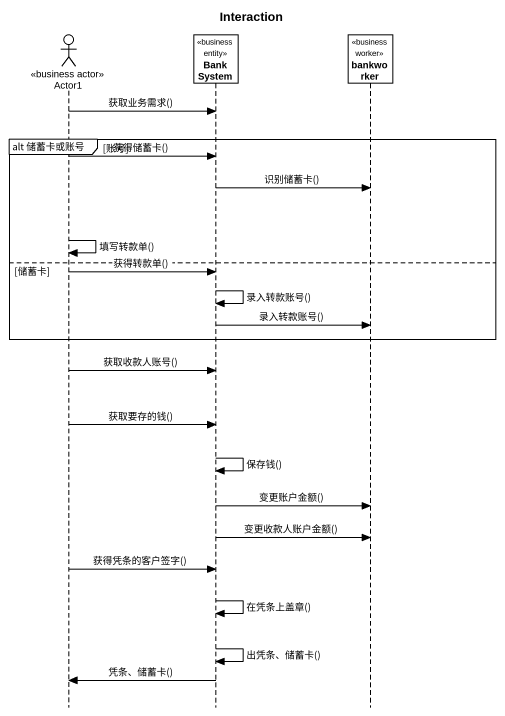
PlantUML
@startuml
title Interaction
hide footbox
actor Actor1 <<business actor>>
participant BankSystem <<business entity>>
participant bankworker <<business worker>>

Actor1 -> BankSystem : 获取业务需求()
group alt 储蓄卡或账号 [账号]
  Actor1 -> BankSystem : 获得储蓄卡()
  BankSystem -> bankworker : 识别储蓄卡()
  Actor1 -> Actor1 : 填写转款单()
else 储蓄卡
  Actor1 -> BankSystem : 获得转款单()
  BankSystem -> BankSystem : 录入转款账号()
  BankSystem -> bankworker : 录入转款账号()
end
Actor1 -> BankSystem : 获取收款人账号()
Actor1 -> BankSystem : 获取要存的钱()
BankSystem -> BankSystem : 保存钱()
BankSystem -> bankworker : 变更账户金额()
BankSystem -> bankworker : 变更收款人账户金额()
Actor1 -> BankSystem : 获得凭条的客户签字()
BankSystem -> BankSystem : 在凭条上盖章()
BankSystem -> BankSystem : 出凭条、储蓄卡()
BankSystem -> Actor1 : 凭条、储蓄卡()
@enduml
